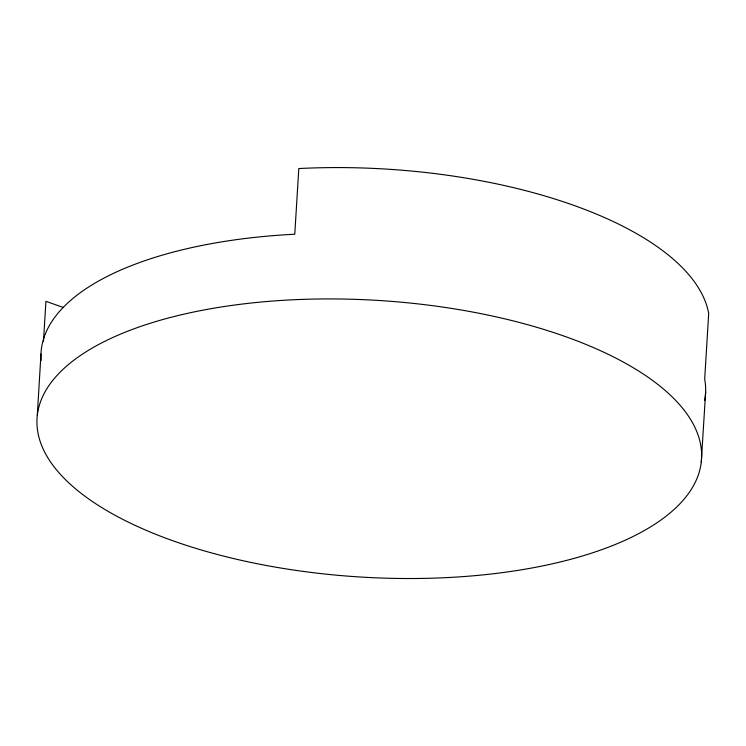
<?xml version="1.0" encoding="UTF-8"?>
<svg xmlns="http://www.w3.org/2000/svg" width="746" height="746" viewBox="0 0 746 746"><rect width="100%" height="100%" fill="white"/><g stroke="black" fill="none" stroke-linecap="round" stroke-linejoin="round"><path stroke-width="1.12" d="M37.3 415.214L40.965 354.042M43.482 341.342L45.926 301.319L63.513 307.538M701.259 462.24A332.884 138.579 3.5 0 0 217.263 307.622A332.884 138.579 3.5 0 0 189.316 546.314A332.884 138.579 3.5 0 0 701.259 462.24L705.632 392.051M704.672 400.546A332.884 138.579 3.5 0 0 704.681 379.099L708.7 313.423A332.884 138.579 3.5 0 0 298.801 168.549L294.782 234.216A332.884 138.579 3.5 0 0 41.077 360.495"/></g></svg>
